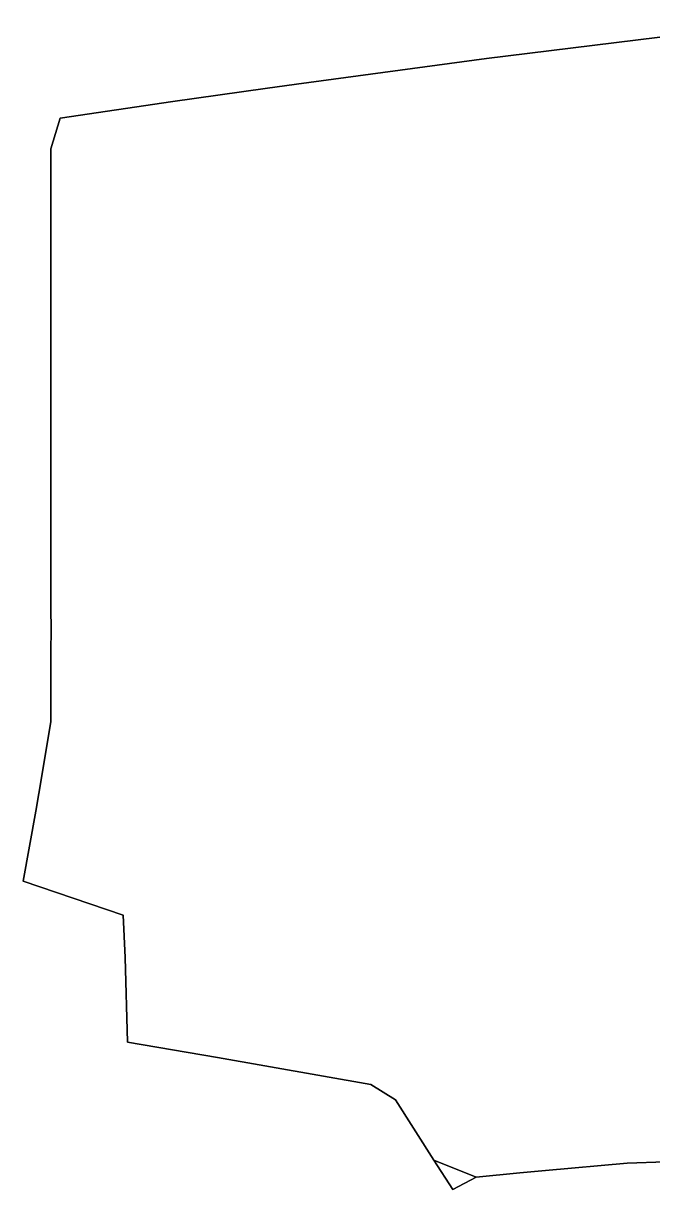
# Model space of a CAD drawing. Extents: x -85.11 to -80.09, y 44.13 to 48.9.
# Drawn here: x -85.108 to -82.642, y 44.328 to 48.896 of the extents above; entities that cross this region are included whole.
import ezdxf

# ---------------------------------------------------------------- set-up
doc = ezdxf.new("R2010")
doc.units = 0
doc.header["$MEASUREMENT"] = 0
doc.layers.add('GEO_', color=7, linetype='Continuous')

msp = doc.modelspace()

# ---------------------------------------------------------------- linework, layer by layer
at = {"layer": 'GEO_', "color": 7, "true_color": 0xffffff}
for p, q in [((-83.2933, 48.7582), (-82.1694, 48.896)), ((-82.1694, 48.896), (-83.2933, 48.7582)), ((-83.2933, 48.7582), (-82.1694, 48.896)), ((-82.1694, 48.896), (-83.2933, 48.7582)), ((-83.2933, 48.7582), (-82.1694, 48.896)), ((-82.1694, 48.896), (-83.2933, 48.7582)), ((-84.0372, 48.6582), (-83.2933, 48.7582)), ((-84.0372, 48.6582), (-83.2933, 48.7582)), ((-84.0372, 48.6582), (-83.2933, 48.7582)), ((-83.2933, 48.7582), (-84.0372, 48.6582)), ((-84.0372, 48.6582), (-83.2933, 48.7582)), ((-84.0372, 48.6582), (-83.2933, 48.7582)), ((-84.0372, 48.6582), (-83.2933, 48.7582)), ((-83.2933, 48.7582), (-84.0372, 48.6582)), ((-83.2933, 48.7582), (-83.2933, 48.7582)), ((-83.2933, 48.7582), (-83.2933, 48.7582)), ((-83.2933, 48.7582), (-83.2933, 48.7582)), ((-84.1606, 48.6413), (-84.0372, 48.6582)), ((-84.1606, 48.6413), (-84.0372, 48.6582)), ((-84.1606, 48.6413), (-84.0372, 48.6582)), ((-84.0372, 48.6582), (-84.1606, 48.6413)), ((-84.1606, 48.6413), (-84.0372, 48.6582)), ((-84.1606, 48.6413), (-84.0372, 48.6582)), ((-84.1606, 48.6413), (-84.0372, 48.6582)), ((-84.0372, 48.6582), (-84.1606, 48.6413)), ((-84.0372, 48.6582), (-84.0372, 48.6582)), ((-84.0372, 48.6582), (-84.0372, 48.6582)), ((-84.5225, 48.5895), (-84.1606, 48.6413)), ((-84.5225, 48.5895), (-84.1606, 48.6413)), ((-84.5225, 48.5895), (-84.1606, 48.6413)), ((-84.1606, 48.6413), (-84.5225, 48.5895)), ((-84.5225, 48.5895), (-84.1606, 48.6413)), ((-84.5225, 48.5895), (-84.1606, 48.6413)), ((-84.5225, 48.5895), (-84.1606, 48.6413)), ((-84.1606, 48.6413), (-84.5225, 48.5895)), ((-84.1606, 48.6413), (-84.1606, 48.6413)), ((-84.1606, 48.6413), (-84.1606, 48.6413)), ((-84.9636, 48.5243), (-84.5225, 48.5895)), ((-84.9636, 48.5243), (-84.5225, 48.5895)), ((-84.9636, 48.5243), (-84.5225, 48.5895)), ((-84.5225, 48.5895), (-84.9636, 48.5243)), ((-84.9636, 48.5243), (-84.5225, 48.5895)), ((-84.9636, 48.5243), (-84.5225, 48.5895)), ((-84.9636, 48.5243), (-84.5225, 48.5895)), ((-84.5225, 48.5895), (-84.9636, 48.5243)), ((-84.5225, 48.5895), (-84.5225, 48.5895)), ((-84.5225, 48.5895), (-84.5225, 48.5895)), ((-84.5225, 48.5895), (-84.5225, 48.5895)), ((-84.5225, 48.5895), (-84.5225, 48.5895)), ((-85, 48.4047), (-84.9636, 48.5243)), ((-85, 48.4047), (-84.9636, 48.5243)), ((-85, 48.4047), (-84.9636, 48.5243)), ((-84.9636, 48.5243), (-85, 48.4047)), ((-85, 48.4047), (-84.9636, 48.5243)), ((-85, 48.4047), (-84.9636, 48.5243)), ((-85, 48.4047), (-84.9636, 48.5243)), ((-84.9636, 48.5243), (-85, 48.4047)), ((-84.9636, 48.5243), (-84.9636, 48.5243)), ((-84.9636, 48.5243), (-84.9636, 48.5243)), ((-85, 47.9617), (-85, 48.4047)), ((-85, 47.9617), (-85, 48.4047)), ((-85, 47.9617), (-85, 48.4047)), ((-85, 48.4047), (-85, 48.4047)), ((-85, 48.4047), (-85, 47.9617)), ((-85, 47.9617), (-85, 48.4047)), ((-85, 47.9617), (-85, 48.4047)), ((-85, 47.9617), (-85, 48.4047)), ((-85, 48.4047), (-85, 48.4047)), ((-85, 48.4047), (-85, 47.9617)), ((-85, 47.7676), (-85, 47.9617)), ((-85, 47.9617), (-85, 47.9617)), ((-85, 47.9617), (-85, 47.7676)), ((-85, 47.7676), (-85, 47.9617)), ((-85, 47.9617), (-85, 47.9617)), ((-85, 47.9617), (-85, 47.7676)), ((-85, 47.6727), (-85, 47.7676)), ((-85, 47.6727), (-85, 47.7676)), ((-85, 47.6727), (-85, 47.7676)), ((-85, 47.7676), (-85, 47.7676)), ((-85, 47.7676), (-85, 47.6727)), ((-85, 47.6727), (-85, 47.7676)), ((-85, 47.6727), (-85, 47.7676)), ((-85, 47.6727), (-85, 47.7676)), ((-85, 47.7676), (-85, 47.7676)), ((-85, 47.7676), (-85, 47.6727)), ((-85, 47.368), (-85, 47.6727)), ((-85, 47.368), (-85, 47.6727)), ((-85, 47.368), (-85, 47.6727)), ((-85, 47.6727), (-85, 47.6727)), ((-85, 47.6727), (-85, 47.368)), ((-85, 47.368), (-85, 47.6727)), ((-85, 47.368), (-85, 47.6727)), ((-85, 47.368), (-85, 47.6727)), ((-85, 47.6727), (-85, 47.6727)), ((-85, 47.6727), (-85, 47.368)), ((-85, 47.2936), (-85, 47.368)), ((-85, 47.2936), (-85, 47.368)), ((-85, 47.2936), (-85, 47.368)), ((-85, 47.368), (-85, 47.368)), ((-85, 47.368), (-85, 47.2936)), ((-85, 47.2936), (-85, 47.368)), ((-85, 47.2936), (-85, 47.368)), ((-85, 47.2936), (-85, 47.368)), ((-85, 47.368), (-85, 47.368)), ((-85, 47.368), (-85, 47.2936)), ((-85, 47.2936), (-85, 47.2936)), ((-85, 47.2936), (-85, 47.2936)), ((-85, 47.1719), (-85, 47.2936)), ((-85, 47.1719), (-85, 47.2936)), ((-85, 47.1719), (-85, 47.2936)), ((-85, 47.2936), (-85, 47.2936)), ((-85, 47.2936), (-85, 47.1719)), ((-85, 47.1719), (-85, 47.2936)), ((-85, 47.1719), (-85, 47.2936)), ((-85, 47.1719), (-85, 47.2936)), ((-85, 47.2936), (-85, 47.2936)), ((-85, 47.2936), (-85, 47.1719)), ((-85, 47.0694), (-85, 47.1719)), ((-85, 47.1719), (-85, 47.1719)), ((-85, 47.1719), (-85, 47.0694)), ((-85, 47.0694), (-85, 47.1719)), ((-85, 47.1719), (-85, 47.1719)), ((-85, 47.1719), (-85, 47.0694)), ((-85, 46.8665), (-85, 47.0694)), ((-85, 46.8665), (-85, 47.0694)), ((-85, 46.8665), (-85, 47.0694)), ((-85, 47.0694), (-85, 47.0694)), ((-85, 47.0694), (-85, 46.8665)), ((-85, 46.8665), (-85, 47.0694)), ((-85, 46.8665), (-85, 47.0694)), ((-85, 46.8665), (-85, 47.0694)), ((-85, 47.0694), (-85, 47.0694)), ((-85, 47.0694), (-85, 46.8665)), ((-85, 46.5864), (-85, 46.8665)), ((-85, 46.5864), (-85, 46.8665)), ((-85, 46.5864), (-85, 46.8665)), ((-85, 46.8665), (-85, 46.8665)), ((-85, 46.8665), (-85, 46.5864)), ((-85, 46.5864), (-85, 46.8665)), ((-85, 46.5864), (-85, 46.8665)), ((-85, 46.5864), (-85, 46.8665)), ((-85, 46.8665), (-85, 46.8665)), ((-85, 46.8665), (-85, 46.5864)), ((-84.9992, 46.5403), (-85, 46.5864)), ((-84.9992, 46.5403), (-85, 46.5864)), ((-84.9992, 46.5403), (-85, 46.5864)), ((-85, 46.5864), (-85, 46.5864)), ((-85, 46.5864), (-84.9992, 46.5403)), ((-84.9992, 46.5403), (-85, 46.5864)), ((-84.9992, 46.5403), (-85, 46.5864)), ((-84.9992, 46.5403), (-85, 46.5864)), ((-85, 46.5864), (-85, 46.5864)), ((-85, 46.5864), (-84.9992, 46.5403)), ((-85, 46.418), (-84.9992, 46.5403)), ((-85, 46.418), (-84.9992, 46.5403)), ((-85, 46.418), (-84.9992, 46.5403)), ((-84.9992, 46.5403), (-85, 46.418)), ((-85, 46.418), (-84.9992, 46.5403)), ((-85, 46.418), (-84.9992, 46.5403)), ((-85, 46.418), (-84.9992, 46.5403)), ((-84.9992, 46.5403), (-85, 46.418)), ((-84.9992, 46.5403), (-84.9992, 46.5403)), ((-84.9992, 46.5403), (-84.9992, 46.5403)), ((-84.9992, 46.5403), (-84.9992, 46.5403)), ((-84.9992, 46.5403), (-84.9992, 46.5403)), ((-85, 46.3619), (-85, 46.418)), ((-85, 46.3619), (-85, 46.418)), ((-85, 46.3619), (-85, 46.418)), ((-85, 46.418), (-85, 46.418)), ((-85, 46.418), (-85, 46.3619)), ((-85, 46.3619), (-85, 46.418)), ((-85, 46.3619), (-85, 46.418)), ((-85, 46.3619), (-85, 46.418)), ((-85, 46.418), (-85, 46.418)), ((-85, 46.418), (-85, 46.3619)), ((-85, 46.1603), (-85, 46.3619)), ((-85, 46.1603), (-85, 46.3619)), ((-85, 46.1603), (-85, 46.3619)), ((-85, 46.3619), (-85, 46.3619)), ((-85, 46.3619), (-85, 46.1603)), ((-85, 46.1603), (-85, 46.3619)), ((-85, 46.1603), (-85, 46.3619)), ((-85, 46.1603), (-85, 46.3619)), ((-85, 46.3619), (-85, 46.3619)), ((-85, 46.3619), (-85, 46.1603)), ((-85.0472, 45.8792), (-85, 46.1603)), ((-85.0472, 45.8792), (-85, 46.1603)), ((-85.0472, 45.8792), (-85, 46.1603)), ((-85, 46.1603), (-85.0472, 45.8792)), ((-85.0472, 45.8792), (-85, 46.1603)), ((-85.0472, 45.8792), (-85, 46.1603)), ((-85.0472, 45.8792), (-85, 46.1603)), ((-85, 46.1603), (-85.0472, 45.8792)), ((-85, 46.1603), (-85, 46.1603)), ((-85, 46.1603), (-85, 46.1603)), ((-85.0597, 45.8108), (-85.0472, 45.8792)), ((-85.0597, 45.8108), (-85.0472, 45.8792)), ((-85.0597, 45.8108), (-85.0472, 45.8792)), ((-85.0472, 45.8792), (-85.0597, 45.8108)), ((-85.0597, 45.8108), (-85.0472, 45.8792)), ((-85.0597, 45.8108), (-85.0472, 45.8792)), ((-85.0597, 45.8108), (-85.0472, 45.8792)), ((-85.0472, 45.8792), (-85.0597, 45.8108)), ((-85.0472, 45.8792), (-85.0472, 45.8792)), ((-85.0472, 45.8792), (-85.0472, 45.8792)), ((-85.1083, 45.536), (-85.0597, 45.8108)), ((-85.1083, 45.536), (-85.0597, 45.8108)), ((-85.1083, 45.536), (-85.0597, 45.8108)), ((-85.0597, 45.8108), (-85.1083, 45.536)), ((-85.1083, 45.536), (-85.0597, 45.8108)), ((-85.1083, 45.536), (-85.0597, 45.8108)), ((-85.1083, 45.536), (-85.0597, 45.8108)), ((-85.0597, 45.8108), (-85.1083, 45.536)), ((-85.0597, 45.8108), (-85.0597, 45.8108)), ((-85.0597, 45.8108), (-85.0597, 45.8108)), ((-84.7167, 45.4029), (-85.1083, 45.536)), ((-84.7167, 45.4029), (-85.1083, 45.536)), ((-84.7167, 45.4029), (-85.1083, 45.536)), ((-85.1083, 45.536), (-85.1083, 45.536)), ((-85.1083, 45.536), (-84.7167, 45.4029)), ((-84.7167, 45.4029), (-85.1083, 45.536)), ((-84.7167, 45.4029), (-85.1083, 45.536)), ((-84.7167, 45.4029), (-85.1083, 45.536)), ((-85.1083, 45.536), (-85.1083, 45.536)), ((-85.1083, 45.536), (-84.7167, 45.4029)), ((-84.7092, 45.2372), (-84.7167, 45.4029)), ((-84.7092, 45.2372), (-84.7167, 45.4029)), ((-84.7092, 45.2372), (-84.7167, 45.4029)), ((-84.7167, 45.4029), (-84.7167, 45.4029)), ((-84.7167, 45.4029), (-84.7092, 45.2372)), ((-84.7092, 45.2372), (-84.7167, 45.4029)), ((-84.7092, 45.2372), (-84.7167, 45.4029)), ((-84.7092, 45.2372), (-84.7167, 45.4029)), ((-84.7167, 45.4029), (-84.7167, 45.4029)), ((-84.7167, 45.4029), (-84.7092, 45.2372)), ((-84.7, 44.9053), (-84.7092, 45.2372)), ((-84.7, 44.9053), (-84.7092, 45.2372)), ((-84.7, 44.9053), (-84.7092, 45.2372)), ((-84.7092, 45.2372), (-84.7092, 45.2372)), ((-84.7092, 45.2372), (-84.7, 44.9053)), ((-84.7, 44.9053), (-84.7092, 45.2372)), ((-84.7, 44.9053), (-84.7092, 45.2372)), ((-84.7, 44.9053), (-84.7092, 45.2372)), ((-84.7092, 45.2372), (-84.7092, 45.2372)), ((-84.7092, 45.2372), (-84.7, 44.9053)), ((-84.7, 44.9053), (-84.7092, 45.2372)), ((-84.7, 44.9053), (-84.7092, 45.2372)), ((-84.7, 44.9053), (-84.7092, 45.2372)), ((-84.7092, 45.2372), (-84.7092, 45.2372)), ((-84.7092, 45.2372), (-84.7, 44.9053)), ((-84.7092, 45.2372), (-84.7092, 45.2372)), ((-84.7092, 45.2372), (-84.7092, 45.2372)), ((-84.3472, 44.8454), (-84.7, 44.9053)), ((-84.3472, 44.8454), (-84.7, 44.9053)), ((-84.3472, 44.8454), (-84.7, 44.9053)), ((-84.7, 44.9053), (-84.7, 44.9053)), ((-84.7, 44.9053), (-84.3472, 44.8454)), ((-84.3472, 44.8454), (-84.7, 44.9053)), ((-84.3472, 44.8454), (-84.7, 44.9053)), ((-84.3472, 44.8454), (-84.7, 44.9053)), ((-84.7, 44.9053), (-84.7, 44.9053)), ((-84.7, 44.9053), (-84.3472, 44.8454)), ((-84.3472, 44.8454), (-84.7, 44.9053)), ((-84.3472, 44.8454), (-84.7, 44.9053)), ((-84.3472, 44.8454), (-84.7, 44.9053)), ((-84.7, 44.9053), (-84.7, 44.9053)), ((-84.7, 44.9053), (-84.3472, 44.8454)), ((-83.7458, 44.74), (-84.3472, 44.8454)), ((-83.7458, 44.74), (-84.3472, 44.8454)), ((-83.7458, 44.74), (-84.3472, 44.8454)), ((-84.3472, 44.8454), (-84.3472, 44.8454)), ((-84.3472, 44.8454), (-83.7458, 44.74)), ((-83.7458, 44.74), (-84.3472, 44.8454)), ((-83.7458, 44.74), (-84.3472, 44.8454)), ((-83.7458, 44.74), (-84.3472, 44.8454)), ((-84.3472, 44.8454), (-84.3472, 44.8454)), ((-84.3472, 44.8454), (-83.7458, 44.74)), ((-83.7458, 44.74), (-84.3472, 44.8454)), ((-83.7458, 44.74), (-84.3472, 44.8454)), ((-83.7458, 44.74), (-84.3472, 44.8454)), ((-84.3472, 44.8454), (-84.3472, 44.8454)), ((-84.3472, 44.8454), (-83.7458, 44.74)), ((-83.65, 44.6795), (-83.7458, 44.74)), ((-83.65, 44.6795), (-83.7458, 44.74)), ((-83.65, 44.6795), (-83.7458, 44.74)), ((-83.7458, 44.74), (-83.7458, 44.74)), ((-83.7458, 44.74), (-83.65, 44.6795)), ((-83.65, 44.6795), (-83.7458, 44.74)), ((-83.65, 44.6795), (-83.7458, 44.74)), ((-83.65, 44.6795), (-83.7458, 44.74)), ((-83.7458, 44.74), (-83.7458, 44.74)), ((-83.7458, 44.74), (-83.65, 44.6795)), ((-83.65, 44.6795), (-83.7458, 44.74)), ((-83.65, 44.6795), (-83.7458, 44.74)), ((-83.65, 44.6795), (-83.7458, 44.74)), ((-83.7458, 44.74), (-83.7458, 44.74)), ((-83.7458, 44.74), (-83.65, 44.6795)), ((-83.65, 44.6795), (-83.65, 44.6795)), ((-83.65, 44.6795), (-83.65, 44.6795)), ((-83.65, 44.6795), (-83.65, 44.6795)), ((-83.5, 44.4434), (-83.65, 44.6795)), ((-83.5, 44.4434), (-83.65, 44.6795)), ((-83.5, 44.4434), (-83.65, 44.6795)), ((-83.65, 44.6795), (-83.65, 44.6795)), ((-83.65, 44.6795), (-83.5, 44.4434)), ((-83.5, 44.4434), (-83.65, 44.6795)), ((-83.5, 44.4434), (-83.65, 44.6795)), ((-83.5, 44.4434), (-83.65, 44.6795)), ((-83.65, 44.6795), (-83.65, 44.6795)), ((-83.65, 44.6795), (-83.5, 44.4434)), ((-83.5, 44.4434), (-83.65, 44.6795)), ((-83.5, 44.4434), (-83.65, 44.6795)), ((-83.5, 44.4434), (-83.65, 44.6795)), ((-83.65, 44.6795), (-83.65, 44.6795)), ((-83.65, 44.6795), (-83.5, 44.4434)), ((-83.65, 44.6795), (-83.65, 44.6795)), ((-83.5, 44.4434), (-83.65, 44.6795)), ((-83.5, 44.4434), (-83.65, 44.6795)), ((-83.65, 44.6795), (-83.65, 44.6795)), ((-83.65, 44.6795), (-83.5, 44.4434)), ((-83.5, 44.4434), (-83.65, 44.6795)), ((-83.5, 44.4434), (-83.65, 44.6795)), ((-83.5, 44.4434), (-83.65, 44.6795)), ((-83.65, 44.6795), (-83.65, 44.6795)), ((-83.65, 44.6795), (-83.5, 44.4434)), ((-83.3333, 44.3776), (-83.5, 44.4434)), ((-83.3333, 44.3776), (-83.5, 44.4434)), ((-83.3333, 44.3776), (-83.5, 44.4434)), ((-83.5, 44.4434), (-83.5, 44.4434)), ((-83.5, 44.4434), (-83.3333, 44.3776)), ((-83.425, 44.3283), (-83.5, 44.4434)), ((-83.425, 44.3283), (-83.5, 44.4434)), ((-83.425, 44.3283), (-83.5, 44.4434)), ((-83.5, 44.4434), (-83.5, 44.4434)), ((-83.5, 44.4434), (-83.425, 44.3283)), ((-83.425, 44.3283), (-83.5, 44.4434)), ((-83.425, 44.3283), (-83.5, 44.4434)), ((-83.425, 44.3283), (-83.5, 44.4434)), ((-83.5, 44.4434), (-83.5, 44.4434)), ((-83.5, 44.4434), (-83.425, 44.3283)), ((-83.5, 44.4434), (-83.5, 44.4434)), ((-83.425, 44.3283), (-83.5, 44.4434)), ((-83.425, 44.3283), (-83.5, 44.4434)), ((-83.5, 44.4434), (-83.5, 44.4434)), ((-83.5, 44.4434), (-83.425, 44.3283)), ((-83.425, 44.3283), (-83.5, 44.4434)), ((-83.425, 44.3283), (-83.5, 44.4434)), ((-83.425, 44.3283), (-83.5, 44.4434)), ((-83.5, 44.4434), (-83.5, 44.4434)), ((-83.5, 44.4434), (-83.425, 44.3283)), ((-83.0619, 44.4032), (-83.1622, 44.3937)), ((-83.0619, 44.4032), (-83.1622, 44.3937)), ((-83.0619, 44.4032), (-83.1622, 44.3937)), ((-83.1622, 44.3937), (-83.0619, 44.4032)), ((-83.0619, 44.4032), (-83.1622, 44.3937)), ((-83.0619, 44.4032), (-83.1622, 44.3937)), ((-83.0619, 44.4032), (-83.1622, 44.3937)), ((-83.1622, 44.3937), (-83.0619, 44.4032)), ((-82.7417, 44.4324), (-83.0619, 44.4032)), ((-82.7417, 44.4324), (-83.0619, 44.4032)), ((-82.7417, 44.4324), (-83.0619, 44.4032)), ((-83.0619, 44.4032), (-82.7417, 44.4324)), ((-82.7417, 44.4324), (-83.0619, 44.4032)), ((-82.7417, 44.4324), (-83.0619, 44.4032)), ((-82.7417, 44.4324), (-83.0619, 44.4032)), ((-83.0619, 44.4032), (-82.7417, 44.4324)), ((-83.0619, 44.4032), (-83.0619, 44.4032)), ((-83.0619, 44.4032), (-83.0619, 44.4032)), ((-82.5917, 44.4379), (-82.7417, 44.4324)), ((-82.5917, 44.4379), (-82.7417, 44.4324)), ((-82.5917, 44.4379), (-82.7417, 44.4324)), ((-82.7417, 44.4324), (-82.5917, 44.4379)), ((-82.5917, 44.4379), (-82.7417, 44.4324)), ((-82.5917, 44.4379), (-82.7417, 44.4324)), ((-82.5917, 44.4379), (-82.7417, 44.4324)), ((-82.7417, 44.4324), (-82.5917, 44.4379)), ((-82.7417, 44.4324), (-82.7417, 44.4324)), ((-82.7417, 44.4324), (-82.7417, 44.4324)), ((-83.3333, 44.3776), (-83.425, 44.3283)), ((-83.3333, 44.3776), (-83.425, 44.3283)), ((-83.3333, 44.3776), (-83.425, 44.3283)), ((-83.425, 44.3283), (-83.3333, 44.3776)), ((-83.3333, 44.3776), (-83.425, 44.3283)), ((-83.3333, 44.3776), (-83.425, 44.3283)), ((-83.3333, 44.3776), (-83.425, 44.3283)), ((-83.425, 44.3283), (-83.3333, 44.3776)), ((-83.3333, 44.3776), (-83.425, 44.3283)), ((-83.3333, 44.3776), (-83.425, 44.3283)), ((-83.425, 44.3283), (-83.3333, 44.3776)), ((-83.3333, 44.3776), (-83.425, 44.3283)), ((-83.3333, 44.3776), (-83.425, 44.3283)), ((-83.3333, 44.3776), (-83.425, 44.3283)), ((-83.425, 44.3283), (-83.3333, 44.3776)), ((-83.1622, 44.3937), (-83.3333, 44.3776)), ((-83.1622, 44.3937), (-83.3333, 44.3776)), ((-83.1622, 44.3937), (-83.3333, 44.3776)), ((-83.3333, 44.3776), (-83.1622, 44.3937)), ((-83.1622, 44.3937), (-83.3333, 44.3776)), ((-83.1622, 44.3937), (-83.3333, 44.3776)), ((-83.1622, 44.3937), (-83.3333, 44.3776)), ((-83.3333, 44.3776), (-83.1622, 44.3937)), ((-83.1622, 44.3937), (-83.3333, 44.3776)), ((-83.1622, 44.3937), (-83.3333, 44.3776)), ((-83.1622, 44.3937), (-83.3333, 44.3776)), ((-83.3333, 44.3776), (-83.1622, 44.3937)), ((-83.1622, 44.3937), (-83.3333, 44.3776)), ((-83.1622, 44.3937), (-83.3333, 44.3776)), ((-83.3333, 44.3776), (-83.1622, 44.3937)), ((-83.1622, 44.3937), (-83.3333, 44.3776)), ((-83.1622, 44.3937), (-83.3333, 44.3776)), ((-83.1622, 44.3937), (-83.3333, 44.3776)), ((-83.3333, 44.3776), (-83.1622, 44.3937)), ((-83.3333, 44.3776), (-83.3333, 44.3776)), ((-83.3333, 44.3776), (-83.3333, 44.3776)), ((-83.3333, 44.3776), (-83.3333, 44.3776)), ((-83.3333, 44.3776), (-83.3333, 44.3776)), ((-83.3333, 44.3776), (-83.3333, 44.3776)), ((-83.3333, 44.3776), (-83.3333, 44.3776)), ((-83.1622, 44.3937), (-83.1622, 44.3937)), ((-83.1622, 44.3937), (-83.1622, 44.3937)), ((-83.1622, 44.3937), (-83.1622, 44.3937)), ((-83.1622, 44.3937), (-83.1622, 44.3937)), ((-83.1622, 44.3937), (-83.1622, 44.3937)), ((-83.1622, 44.3937), (-83.1622, 44.3937)), ((-83.1622, 44.3937), (-83.1622, 44.3937)), ((-83.1622, 44.3937), (-83.1622, 44.3937)), ((-83.425, 44.3283), (-83.425, 44.3283)), ((-83.425, 44.3283), (-83.425, 44.3283)), ((-83.425, 44.3283), (-83.425, 44.3283)), ((-83.425, 44.3283), (-83.425, 44.3283)), ((-83.425, 44.3283), (-83.425, 44.3283))]:
    msp.add_line(p, q, dxfattribs=at)

doc.saveas('drawing.dxf')
